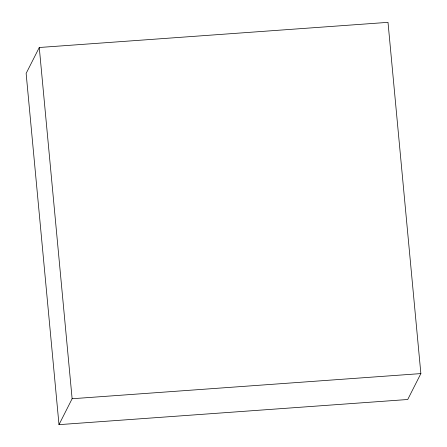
<?xml version="1.0" encoding="UTF-8"?>
<svg xmlns="http://www.w3.org/2000/svg" width="447" height="447" viewBox="0 0 447 447"><rect width="100%" height="100%" fill="white"/><g stroke="black" fill="none" stroke-linecap="round" stroke-linejoin="round"><path stroke-width="0.67" d="M39.269 47.499L26.133 73.409L58.993 424.65L407.731 399.501L420.867 373.591L388.007 22.35L39.269 47.499L72.123 398.741L58.993 424.65M72.123 398.741L420.867 373.591"/></g></svg>
